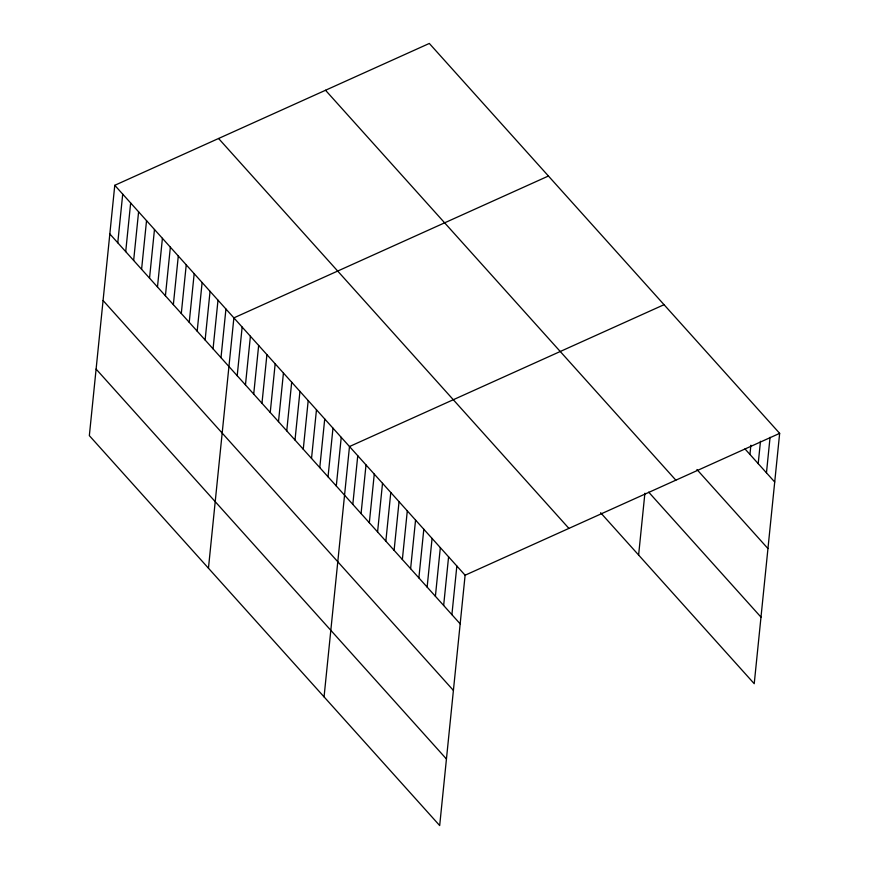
<?xml version="1.0" encoding="UTF-8"?>
<svg xmlns="http://www.w3.org/2000/svg" width="869" height="869" viewBox="0 0 869 869"><rect width="100%" height="100%" fill="white"/><g stroke="black" fill="none" stroke-linecap="round" stroke-linejoin="round"><path stroke-width="1.3" d="M114.773 185.303L89.344 435.641L439.681 825.55L465.111 575.213L114.773 185.303L429.319 43.45L779.656 433.359L754.227 683.697L600.631 512.753M117.771 242.788L122.714 194.135M125.712 251.63L130.654 202.977M133.652 260.461L138.595 211.819M141.593 269.303L146.535 220.65M149.533 278.145L154.476 229.492M157.474 286.976L162.416 238.323M165.414 295.818L170.357 247.165M173.355 304.65L178.297 256.007M181.295 313.492L186.238 264.839M189.236 322.334L194.178 273.681M197.176 331.165L202.119 282.512M205.117 340.007L210.059 291.354M213.057 348.849L218 300.196M220.998 357.68L225.94 309.027M208.451 568.207L233.88 317.869L548.437 176.016M237.204 375.712L242.147 327.059M245.46 384.902L250.402 336.249M253.715 394.091L258.658 345.438M261.971 403.281L266.913 354.628M270.237 412.471L275.169 363.818M278.493 421.661L283.435 373.018M286.748 430.85L291.691 382.208M295.004 440.051L299.946 391.398M303.259 449.24L308.202 400.587M311.526 458.43L316.468 409.777M319.781 467.62L324.724 418.967M328.037 476.809L332.979 428.156M336.292 485.999L341.235 437.346M324.061 696.884L349.49 446.536L664.046 304.693M352.814 504.378L357.756 455.725M361.069 513.568L366.012 464.915M369.325 522.758L374.267 474.116M377.581 531.947L382.523 483.305M385.847 541.148L390.789 492.495M394.102 550.338L399.045 501.685M402.358 559.527L407.3 510.874M410.613 568.717L415.556 520.064M418.869 577.907L423.811 529.254M427.135 587.096L432.078 538.443M435.391 596.286L440.333 547.633M443.646 605.476L448.589 556.823M451.902 614.665L456.844 566.012M638.617 555.03L644.896 493.223M749.947 454.433L750.881 445.232M758.202 463.633L760.473 441.278M766.458 472.823L770.064 437.313M465.111 575.213L779.656 433.359M744.983 448.925L774.713 482.013M696.938 469.532L767.957 548.567M325.517 90.257L675.854 480.166M648.687 492.147L760.994 617.142M218.575 138.486L568.913 528.395M109.831 233.957L460.168 623.855M103.063 300.511L453.401 690.42M96.101 369.086L446.438 758.995"/></g></svg>
